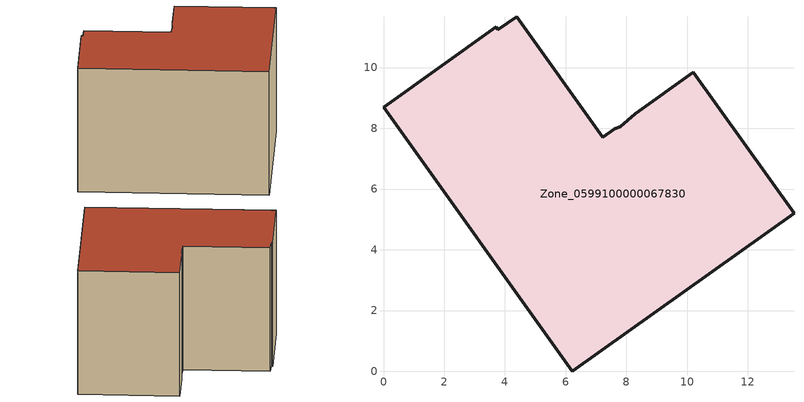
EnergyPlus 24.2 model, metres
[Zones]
Zone_0599100000067830
 floor ground (C_G): 7.22,7.71 7.61,7.99 7.8,8.06 8.29,8.47 10.2,9.84 13.52,5.2 6.21,0 0,8.69 3.71,11.34 3.77,11.25 4.38,11.67 z0
 wall outside (C_F): 6.21,0 13.52,5.2 10.2,9.84 8.29,8.47 7.8,8.06 7.61,7.99 7.22,7.71 4.38,11.67 3.77,11.25 3.71,11.34 0,8.69 6.21,0 z0:7.49
 roof outside (C_R): 7.22,7.71 4.38,11.67 3.77,11.25 3.71,11.34 0,8.69 6.21,0 13.52,5.2 10.2,9.84 8.29,8.47 7.8,8.06 7.61,7.99 z7.49
[BUILDING]
Pand.0599100000067830: North Axis=0; Terrain=City; Loads Convergence Tolerance Value=0.04; Temperature Convergence Tolerance Value=0.4; Solar Distribution=FullExterior; Maximum Number of Warmup Days=25; Minimum Number of Warmup Days=1
[Site:Location]
Rotterdam.The.Hague.AP_ZH_NLD Design_Conditions: Latitude=51.96; Longitude=4.45; Time Zone=1; Elevation=-4.5
[SITE:GROUNDTEMPERATURE:BUILDINGSURFACE]
18, 18, 18, 18, 18, 18, 18, 18, 18, 18, 18, 18
[MATERIAL] Thermal Absorptance=0.9; Solar Absorptance=0.7; Visible Absorptance=0.7
Name | Roughness | Thickness | Conductivity | Density | Specific Heat
G.TC.1975-1991 | MediumSmooth | 0.15 | 0.288461 | 540 | 1210
F.TC.1975-1991 | Rough | 0.3 | 0.230769 | 1920 | 840
R.TC.1975-1991 | MediumRough | 0.2 | 0.153846 | 1500 | 1000
[CONSTRUCTION]
C_G: G.TC.1975-1991
C_F: F.TC.1975-1991
C_R: R.TC.1975-1991
[ZONE]
Zone_0599100000067830: Type=1; Multiplier=1; Ceiling Height=Autocalculate; Volume=Autocalculate; Floor Area=autocalculate; Part of Total Floor Area=Yes
[ZONEINFILTRATION:DESIGNFLOWRATE]
Infil_Zone_0599100000067830: Zone or ZoneList or Space or SpaceList=Zone_0599100000067830; Schedule=AlwaysOn; Design Flow Rate Calculation Method=Flow/Area; Flow Rate per Floor Area=0.003; Constant Term Coefficient=1; Temperature Term Coefficient=0; Velocity Term Coefficient=0; Velocity Squared Term Coefficient=0
[HVACTEMPLATE:ZONE:IDEALLOADSAIRSYSTEM]
Zone_0599100000067830: Maximum Heating Supply Air Temperature=50; Minimum Cooling Supply Air Temperature=13; Maximum Heating Supply Air Humidity Ratio=0.0156; Minimum Cooling Supply Air Humidity Ratio=0.0077; Heating Limit=NoLimit; Cooling Limit=NoLimit; Dehumidification Control Type=ConstantSensibleHeatRatio; Cooling Sensible Heat Ratio=0.7; Dehumidification Setpoint=60; Humidification Control Type=None; Humidification Setpoint=30; Outdoor Air Method=None; Outdoor Air Flow Rate per Person=0.00944; Outdoor Air Flow Rate per Zone Floor Area=0; Outdoor Air Flow Rate per Zone=0; Demand Controlled Ventilation Type=None; Outdoor Air Economizer Type=NoEconomizer; Heat Recovery Type=None; Sensible Heat Recovery Effectiveness=0.7; Latent Heat Recovery Effectiveness=0.65
[ZONECONTROL:THERMOSTAT]
ThermostatControl_Zone_0599100000067830: Zone or ZoneList=Zone_0599100000067830; Control Type Schedule=DualSetpointControlType; Control 1=Thermostat_Zone_0599100000067830; Temperature Difference Between Cutout And Setpoint=0
[THERMOSTATSETPOINT:DUALSETPOINT]
Thermostat_Zone_0599100000067830: Heating Setpoint Temperature Schedule=HeatingSetpoint_Zone_0599100000067830; Cooling Setpoint Temperature Schedule=CoolingSetpoint_Zone_0599100000067830
[SCHEDULE:COMPACT]
HeatingSetpoint_Zone_0599100000067830: Through: 12/31, For: AllDays, Until: 24:00, 21
CoolingSetpoint_Zone_0599100000067830: Through: 12/31, For: AllDays, Until: 24:00, 24
DualSetpointControlType: Through: 12/31, For: AllDays, Until: 24:00, 4
AlwaysOn: Through: 12/31, For: AllDays, Until: 24:00, 1
